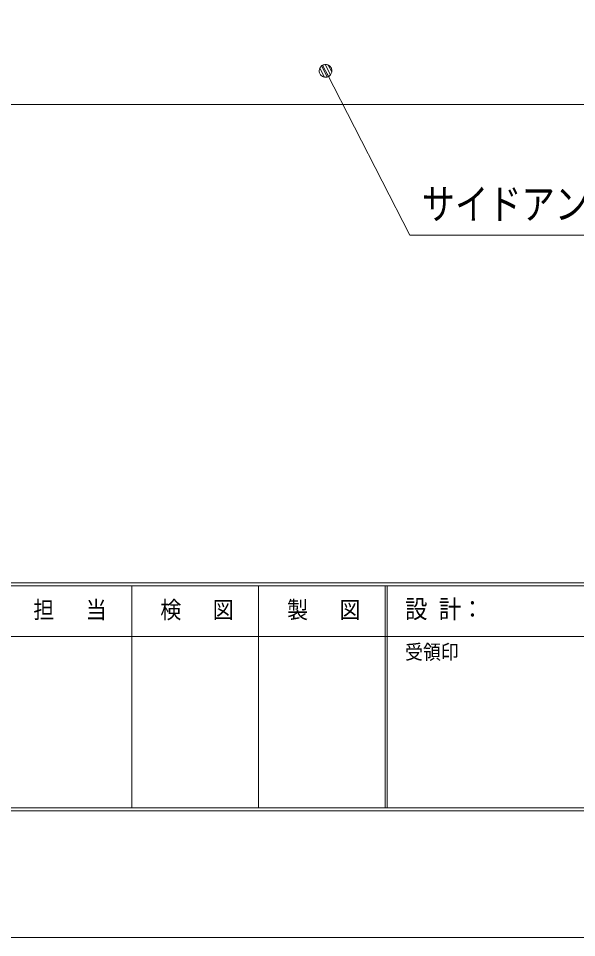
# Model space of a CAD drawing. Units: millimetres, scale not verified. Extents: x -1050 to 1050, y -742 to 742.
# Drawn here: x 121.6 to 341.7, y -742.5 to -379.8 of the extents above; entities that cross this region are included whole.
import ezdxf
from ezdxf.enums import TextEntityAlignment as Align

# ---------------------------------------------------------------- set-up
doc = ezdxf.new("R2010")
doc.units = ezdxf.units.MM
doc.header["$LTSCALE"] = 5
for name, color, linetype, lineweight in [('0-0_7-図\u3000枠', 4, 'Continuous', 9), ('0-1_寸法注釈', 2, 'Continuous', 9), ('0-2_蓋', 5, 'Continuous', 9), ('0-3_0', 5, 'Continuous', 9), ('0-4_DEFPOINTS', 134, 'Continuous', 9)]:
    doc.layers.add(name, color=color, linetype=linetype, lineweight=lineweight)
doc.styles.add('ＭＳ ゴシック', font='')
doc.styles.get('ＭＳ ゴシック').set_extended_font_data('MS Gothic')

# ---------------------------------------------------------------- blocks, each defined once
blk = doc.blocks.new('_Dot')
at = {"layer": '0-3_0'}
for p, q in [((-2.5, 0), (-5, 0)), ((2.445, 0.5), (-2.445, 0.5)), ((1.997, 1.5), (-1.997, 1.5)), ((2.289, -0.995), (-2.289, -0.995)), ((1.499, -1.995), (-1.499, -1.995))]:
    blk.add_line(p, q, dxfattribs=at)
for points in [[(2.5, 0), (2.48, 0.313), (2.421, 0.622), (2.324, 0.92), (2.191, 1.204), (2.023, 1.469), (1.822, 1.711), (1.594, 1.926), (1.34, 2.111), (1.064, 2.262), (0.773, 2.378), (0.468, 2.456), (0.157, 2.495), (-0.157, 2.495), (-0.468, 2.456), (-0.773, 2.378), (-1.064, 2.262), (-1.34, 2.111), (-1.594, 1.926), (-1.822, 1.711), (-2.023, 1.469), (-2.191, 1.204), (-2.324, 0.92), (-2.421, 0.622), (-2.48, 0.313), (-2.5, 0), (0, 0)], [(-2.5, 0), (-2.48, -0.313), (-2.421, -0.622), (-2.324, -0.92), (-2.191, -1.204), (-2.023, -1.469), (-1.822, -1.711), (-1.594, -1.926), (-1.34, -2.111), (-1.064, -2.262), (-0.773, -2.378), (-0.468, -2.456), (-0.157, -2.495), (0.157, -2.495), (0.468, -2.456), (0.773, -2.378), (1.064, -2.262), (1.34, -2.111), (1.594, -1.926), (1.822, -1.711), (2.023, -1.469), (2.191, -1.204), (2.324, -0.92), (2.421, -0.622), (2.48, -0.313), (2.5, 0), (0, 0)]]:
    blk.add_lwpolyline(points, close=True, dxfattribs=at)

msp = doc.modelspace()

# ---------------------------------------------------------------- linework, layer by layer
at = {"layer": '0-0_7-図\u3000枠'}
for p, q in [((998.75, -602.5), (-973.75, -602.5)), ((998.75, -603.75), (-973.75, -603.75)), ((166.25, -691.25), (166.25, -603.75)), ((216.25, -691.25), (216.25, -603.75)), ((266.25, -691.25), (266.25, -603.75)), ((267, -691.25), (267, -603.75)), ((640.5, -623.75), (116.25, -623.75)), ((1000, -692.5), (-975, -692.5)), ((998.75, -691.25), (-973.75, -691.25))]:
    msp.add_line(p, q, dxfattribs=at)
at = {"layer": '0-1_寸法注釈'}
msp.add_lwpolyline([(421.196, -465.383), (275.869, -465.383), (243.154, -401.428)], dxfattribs=at)
at = {"layer": '0-2_蓋'}
msp.add_line((-386.5, -413.884), (383.5, -413.884), dxfattribs=at)
at = {"layer": '0-4_DEFPOINTS'}
msp.add_lwpolyline([(-1050, -742.5), (-1050, 742.5), (1050, 742.5), (1050, -742.5)], close=True, dxfattribs=at)

# ---------------------------------------------------------------- block references
at = {"layer": '0-1_寸法注釈', "rotation": 117.79658}
msp.add_blockref('_Dot', (242.688, -400.543), dxfattribs=at)

# ---------------------------------------------------------------- texts
at = {"layer": '0-0_7-図\u3000枠', "color": 5, "style": 'ＭＳ ゴシック', "width": 0.9}
for s, height, p in [('担   当', 6.745, (127.433, -618.562)), ('検   図', 6.745, (177.517, -618.562)), ('製   図', 6.745, (227.517, -618.562)), ('設 計：', 7.221, (274.038, -618.654)), ('受領印', 5.755, (274.038, -634.42))]:
    msp.add_text(s, height=height, dxfattribs=at).set_placement(p, align=Align.BOTTOM_LEFT)
at = {"layer": '0-1_寸法注釈', "color": 7, "style": 'ＭＳ ゴシック', "width": 0.8}
msp.add_text('サイドアングル\u3000L30x30x3', height=12.02, dxfattribs=at).set_placement((280.647, -462.696), align=Align.BOTTOM_LEFT)

doc.saveas('drawing.dxf')
